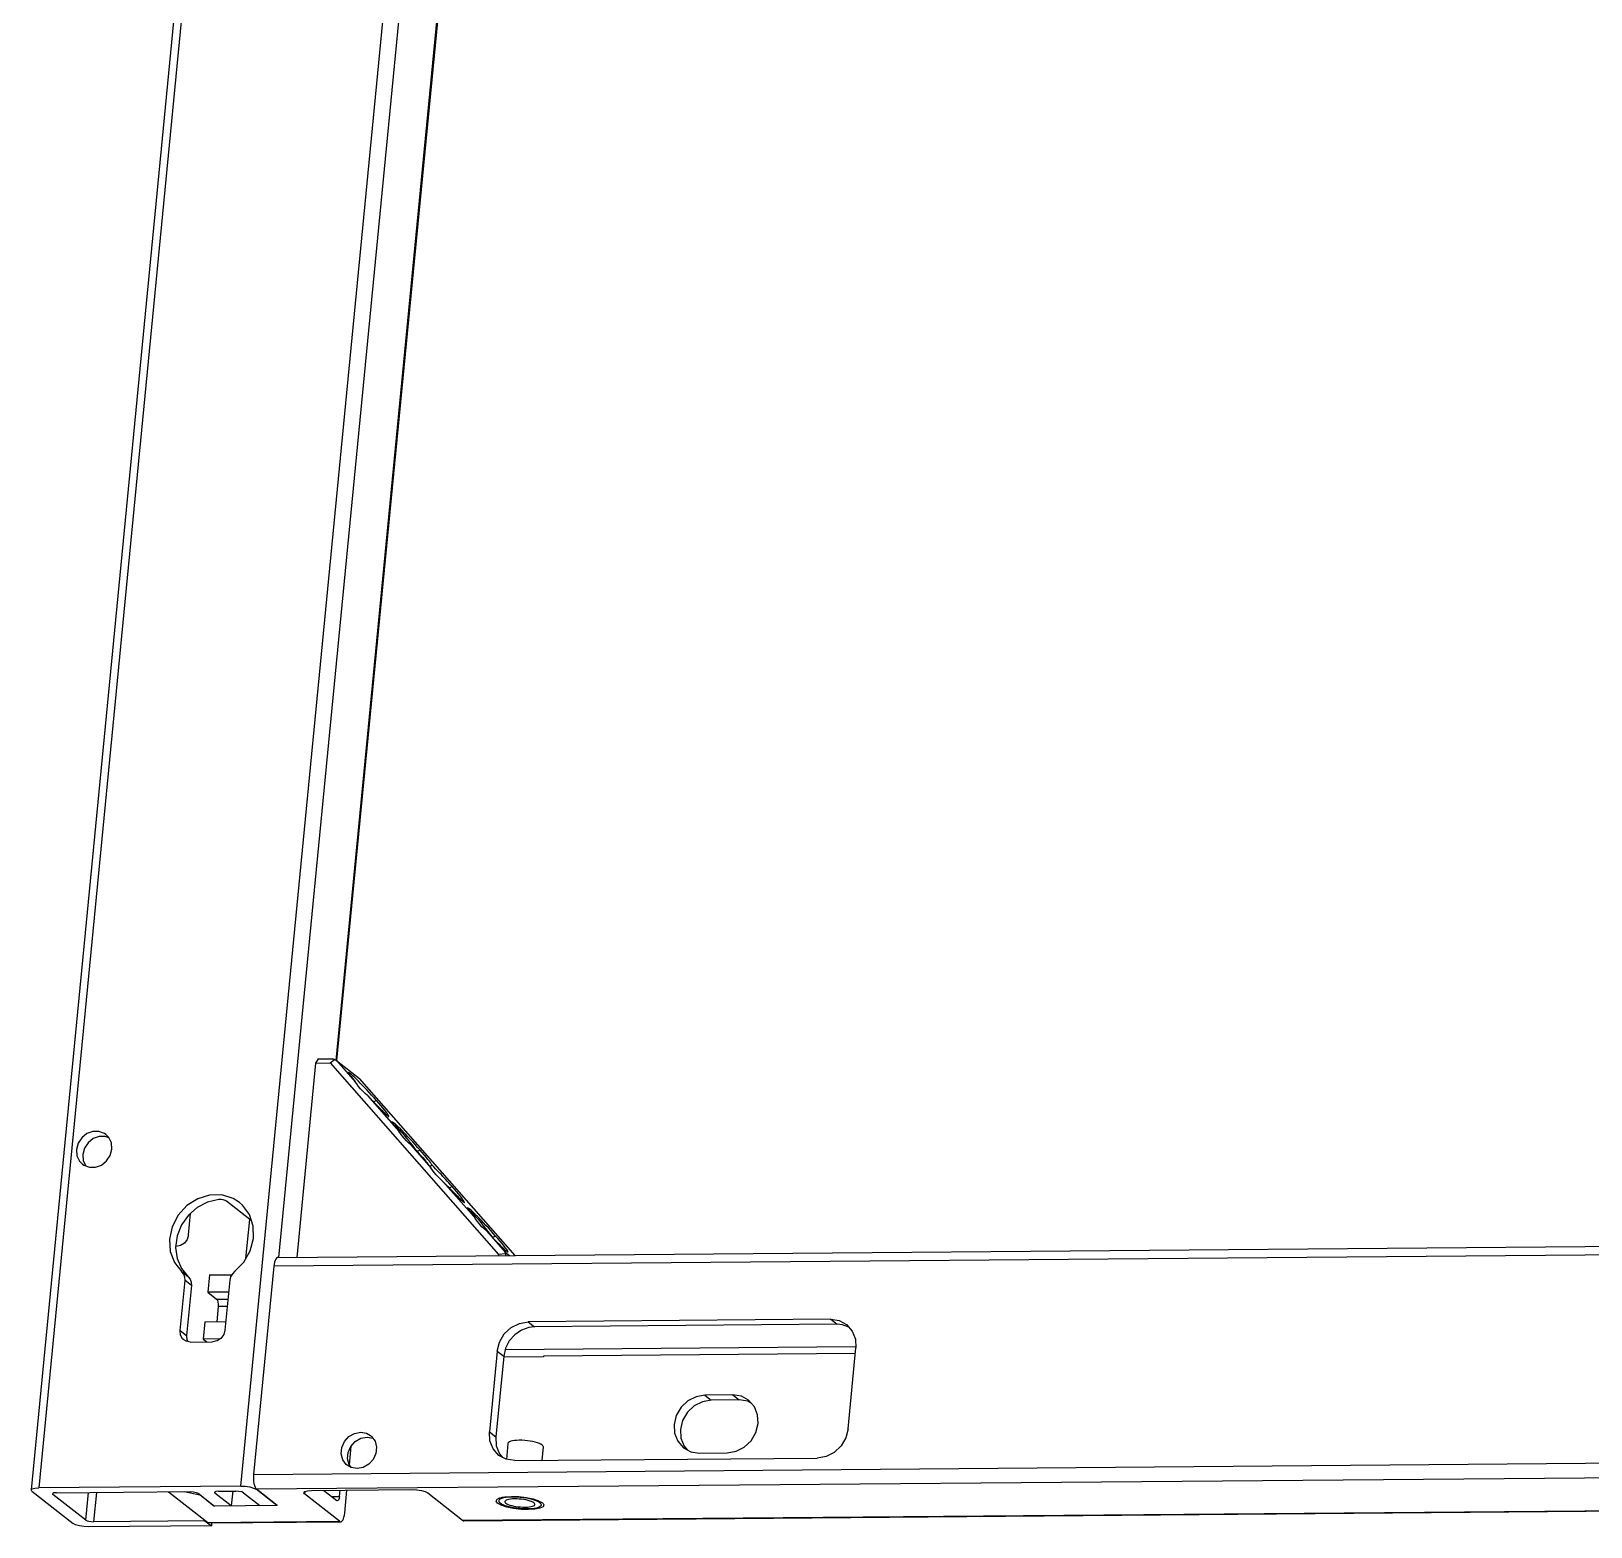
# Model space of a CAD drawing. Header units: millimetres. Extents: x -3132 to 28633, y 682 to 5849.
# Drawn here: x 11570.3 to 11777.7, y 2377.2 to 2576.1 of the extents above; entities that cross this region are included whole.
import ezdxf

# ---------------------------------------------------------------- set-up
doc = ezdxf.new("R2010")
doc.units = ezdxf.units.MM
doc.layers.add('02___PRT_ALL_AXES', color=7, linetype='Continuous')

msp = doc.modelspace()

# ---------------------------------------------------------------- linework, layer by layer
at = {"color": 7, "linetype": 'Continuous'}
for p, q in [((11607.376, 2764.284), (11570.299, 2382.131)), ((11608.407, 2764.571), (11571.33, 2382.418)), ((11598.158, 2382.645), (11635.235, 2764.798)), ((11634.311, 2733.686), (11603.2, 2413.026)), ((11610.857, 2439.238), (11636.295, 2701.432)), ((11636.35, 2701.389), (11610.915, 2439.232)), ((11608.486, 2439.436), (11608.13, 2438.888)), ((11608.486, 2439.436), (11610.413, 2439.453)), ((11610.057, 2438.904), (11610.624, 2439.375)), ((11610.624, 2439.375), (11610.413, 2439.453)), ((11610.624, 2439.375), (11610.918, 2439.232)), ((11610.918, 2439.232), (11613.983, 2436.826)), ((11610.918, 2439.232), (11613.395, 2436.415)), ((11608.13, 2438.888), (11605.624, 2413.057)), ((11608.13, 2438.888), (11610.057, 2438.904)), ((11610.057, 2438.904), (11632.466, 2413.422)), ((11634.669, 2413.303), (11613.983, 2436.826)), ((11615.004, 2434.585), (11619.181, 2429.836)), ((11615.794, 2433.747), (11616.224, 2433.911)), ((11580.637, 2428.969), (11580.157, 2429.151)), ((11576.327, 2427.405), (11576.388, 2426.578)), ((11620.79, 2428.005), (11623.454, 2424.976)), ((11621.579, 2427.168), (11622.01, 2427.332)), ((11621.579, 2427.168), (11621.612, 2427.123)), ((11576.388, 2426.578), (11576.725, 2425.853)), ((11576.725, 2425.853), (11577.117, 2425.444)), ((11577.171, 2426.743), (11577.232, 2425.916)), ((11577.232, 2425.916), (11577.556, 2425.219)), ((11625.26, 2423.607), (11625.055, 2423.829)), ((11625.064, 2423.146), (11629.24, 2418.397)), ((11625.428, 2423.425), (11625.26, 2423.607)), ((11625.626, 2423.208), (11625.428, 2423.425)), ((11625.853, 2422.956), (11625.626, 2423.208)), ((11626.071, 2422.712), (11625.853, 2422.956)), ((11626.255, 2422.504), (11626.071, 2422.712)), ((11625.853, 2422.308), (11626.284, 2422.471)), ((11626.275, 2422.481), (11626.255, 2422.504)), ((11626.284, 2422.471), (11626.275, 2422.481)), ((11591.22, 2416.043), (11591.498, 2418.91)), ((11599.361, 2418.099), (11596.268, 2420.527)), ((11598.857, 2412.913), (11599.361, 2418.099)), ((11599.545, 2418.069), (11599.361, 2418.099)), ((11630.849, 2416.567), (11633.327, 2413.75)), ((11589.526, 2414.492), (11589.58, 2414.492)), ((11913.172, 2414.506), (11602.558, 2411.877)), ((11603.107, 2413.036), (11913.721, 2415.664)), ((11631.639, 2415.729), (11632.069, 2415.892)), ((11631.671, 2415.685), (11631.639, 2415.729)), ((11632.466, 2413.422), (11632.452, 2413.284)), ((11633.368, 2413.511), (11632.466, 2413.422)), ((11633.327, 2413.75), (11633.904, 2413.296)), ((11633.368, 2413.511), (11633.327, 2413.75)), ((11633.458, 2413.292), (11633.368, 2413.511)), ((11591.166, 2410.485), (11590.322, 2411.147)), ((11594.013, 2410.72), (11593.789, 2408.413)), ((11594.013, 2410.72), (11596.985, 2410.745)), ((11602.558, 2411.877), (11599.872, 2384.196)), ((11590.112, 2403.321), (11590.756, 2409.96)), ((11591.599, 2409.298), (11590.756, 2409.96)), ((11591.599, 2409.298), (11590.955, 2402.658)), ((11596.565, 2408.436), (11593.789, 2408.413)), ((11593.789, 2408.413), (11594.956, 2407.497)), ((11596.718, 2410.01), (11596.073, 2403.371)), ((11594.956, 2407.497), (11596.475, 2407.51)), ((11595.162, 2406.507), (11594.968, 2404.505)), ((11596.379, 2406.518), (11595.162, 2406.507)), ((11593.408, 2404.492), (11593.184, 2402.185)), ((11593.408, 2404.492), (11596.184, 2404.515)), ((11676.634, 2404.821), (11636.391, 2404.481)), ((11636.391, 2404.481), (11637.236, 2403.817)), ((11677.479, 2404.158), (11637.236, 2403.817)), ((11676.634, 2404.821), (11677.479, 2404.158)), ((11679.025, 2403.791), (11678.211, 2404.088)), ((11590.112, 2403.321), (11590.955, 2402.658)), ((11595.415, 2402.204), (11593.184, 2402.185)), ((11593.184, 2402.185), (11593.657, 2401.814)), ((11591.453, 2401.795), (11594.434, 2401.821)), ((11632.292, 2400.604), (11631.247, 2389.839)), ((11633.135, 2399.942), (11632.091, 2389.177)), ((11632.292, 2400.604), (11633.135, 2399.942)), ((11638.421, 2399.847), (11633.136, 2399.802)), ((11633.332, 2400.795), (11679.985, 2401.19)), ((11638.429, 2399.924), (11638.421, 2399.847)), ((11679.916, 2400.275), (11638.429, 2399.924)), ((11678.942, 2390.243), (11679.987, 2401.008)), ((11663.617, 2394.759), (11659.891, 2394.728)), ((11659.891, 2394.728), (11660.734, 2394.065)), ((11664.461, 2394.097), (11660.734, 2394.065)), ((11663.617, 2394.759), (11664.461, 2394.097)), ((11665.594, 2393.919), (11664.461, 2394.097)), ((11666.066, 2393.664), (11665.594, 2393.919)), ((11631.247, 2389.839), (11632.091, 2389.177)), ((11631.314, 2388.653), (11631.247, 2389.839)), ((11612.614, 2385.443), (11612.86, 2387.974)), ((11614.961, 2389.148), (11615.749, 2389.009)), ((11657.128, 2387.936), (11657.539, 2387.472)), ((11599.872, 2384.196), (11910.487, 2386.825)), ((11612.857, 2385.106), (11612.578, 2385.494)), ((11632.583, 2386.924), (11632.995, 2386.46)), ((11634.6, 2386.026), (11674.843, 2386.367)), ((11659.145, 2387.038), (11662.871, 2387.07)), ((11910.9, 2384.846), (11600.285, 2382.217)), ((11570.401, 2381.964), (11570.299, 2382.131)), ((11570.401, 2381.964), (11575.884, 2377.659)), ((11598.158, 2382.645), (11571.33, 2382.418)), ((11573.148, 2381.623), (11573.199, 2381.541)), ((11573.199, 2381.541), (11573.207, 2381.618)), ((11577.558, 2378.12), (11573.199, 2381.541)), ((11573.664, 2381.768), (11591.475, 2381.919)), ((11577.558, 2378.12), (11577.915, 2381.804)), ((11578.963, 2381.813), (11578.584, 2377.905)), ((11588.568, 2381.894), (11593.77, 2377.811)), ((11590.655, 2381.912), (11592.708, 2381.483)), ((11592.501, 2381.705), (11594.68, 2379.994)), ((11592.708, 2381.483), (11592.713, 2381.538)), ((11594.606, 2379.993), (11592.708, 2381.483)), ((11594.686, 2381.806), (11594.737, 2381.723)), ((11594.744, 2381.8), (11594.737, 2381.723)), ((11596.916, 2380.013), (11594.737, 2381.723)), ((11595.201, 2381.95), (11597.511, 2381.97)), ((11597.11, 2382.009), (11596.916, 2380.013)), ((11598.537, 2381.756), (11600.717, 2380.045)), ((11600.218, 2382.29), (11600.211, 2382.216)), ((11602.952, 2380.064), (11600.211, 2382.216)), ((11603.027, 2380.064), (11600.285, 2382.217)), ((11606.644, 2381.601), (11606.542, 2381.768)), ((11606.673, 2381.907), (11606.644, 2381.601)), ((11611.283, 2377.959), (11606.644, 2381.601)), ((11607.572, 2382.055), (11620.986, 2382.169)), ((11609.21, 2382.069), (11610.944, 2380.707)), ((11610.257, 2381.247), (11611.3, 2381.255)), ((11611.3, 2381.255), (11611.381, 2382.087)), ((11611.994, 2379.055), (11612.289, 2382.095)), ((11623.039, 2381.74), (11627.678, 2378.098)), ((11632.638, 2381.093), (11633.309, 2381.225)), ((11603.027, 2380.064), (11594.606, 2379.993)), ((11594.606, 2379.993), (11594.611, 2380.048)), ((11602.958, 2380.119), (11602.952, 2380.064)), ((11611.025, 2380.676), (11610.944, 2380.707)), ((11627.678, 2378.098), (11894.473, 2380.356)), ((11627.841, 2378.036), (11894.635, 2380.294)), ((11632.254, 2380.914), (11632.638, 2381.093)), ((11632.812, 2380.097), (11632.319, 2380.368)), ((11637.05, 2380.933), (11637.787, 2380.69)), ((11637.787, 2380.69), (11638.281, 2380.419)), ((11638.281, 2380.419), (11638.388, 2380.318)), ((11594.258, 2377.369), (11577.937, 2377.231)), ((11593.414, 2378.031), (11578.584, 2377.905)), ((11593.414, 2378.031), (11593.42, 2378.086)), ((11593.414, 2378.031), (11594.258, 2377.369)), ((11593.77, 2377.811), (11611.283, 2377.959)), ((11593.933, 2377.749), (11611.446, 2377.897)), ((11594.296, 2377.76), (11594.258, 2377.369))]:
    msp.add_line(p, q, dxfattribs=at)
for points in [[(11612.495, 2437.656), (11612.493, 2437.646), (11612.504, 2437.603), (11612.539, 2437.534), (11612.6, 2437.435), (11612.691, 2437.303), (11612.815, 2437.136), (11612.973, 2436.932), (11613.166, 2436.692), (11613.395, 2436.415)], [(11616.224, 2433.911), (11615.91, 2434.265), (11615.576, 2434.636), (11615.254, 2434.989), (11614.936, 2435.333), (11614.625, 2435.663), (11614.337, 2435.966), (11614.072, 2436.241), (11613.83, 2436.488), (11613.609, 2436.709), (11613.413, 2436.902), (11613.238, 2437.071), (11613.083, 2437.216), (11612.948, 2437.34), (11612.831, 2437.443), (11612.731, 2437.526), (11612.649, 2437.59), (11612.583, 2437.635), (11612.534, 2437.66), (11612.504, 2437.664), (11612.495, 2437.656)], [(11614.114, 2435.467), (11613.834, 2435.797), (11613.595, 2436.113), (11613.395, 2436.415)], [(11615.004, 2434.585), (11614.704, 2434.862), (11614.406, 2435.155), (11614.114, 2435.467)], [(11615.004, 2434.585), (11615.329, 2434.233), (11615.64, 2433.9), (11615.934, 2433.589), (11616.208, 2433.304), (11616.459, 2433.047), (11616.687, 2432.817), (11616.891, 2432.615), (11617.073, 2432.438), (11617.234, 2432.285), (11617.376, 2432.154), (11617.499, 2432.045), (11617.604, 2431.955), (11617.692, 2431.885), (11617.764, 2431.833), (11617.819, 2431.801), (11617.824, 2431.799)], [(11615.687, 2433.85), (11616.123, 2433.427), (11616.427, 2433.128), (11616.698, 2432.859), (11616.93, 2432.625), (11617.122, 2432.429), (11617.276, 2432.268), (11617.393, 2432.141), (11617.405, 2432.128)], [(11617.824, 2431.799), (11617.855, 2431.79), (11617.873, 2431.8), (11617.87, 2431.834), (11617.844, 2431.894), (11617.791, 2431.983), (11617.711, 2432.103), (11617.599, 2432.257), (11617.453, 2432.448), (11617.27, 2432.679), (11617.054, 2432.942), (11616.807, 2433.236), (11616.523, 2433.568), (11616.224, 2433.911)], [(11622.01, 2427.332), (11621.695, 2427.686), (11621.362, 2428.057), (11621.039, 2428.41), (11620.721, 2428.754), (11620.411, 2429.084), (11620.122, 2429.387), (11619.858, 2429.661), (11619.615, 2429.909), (11619.395, 2430.13), (11619.198, 2430.323), (11619.023, 2430.492), (11618.869, 2430.637), (11618.734, 2430.761), (11618.617, 2430.864), (11618.517, 2430.947), (11618.434, 2431.011), (11618.368, 2431.055), (11618.32, 2431.08), (11618.289, 2431.085), (11618.279, 2431.067), (11618.284, 2431.038)], [(11618.284, 2431.038), (11618.29, 2431.024), (11618.324, 2430.955), (11618.386, 2430.856)], [(11580.232, 2429.406), (11580.052, 2429.532), (11579.314, 2429.814), (11578.498, 2429.807), (11577.704, 2429.512), (11577.027, 2428.967), (11576.549, 2428.235), (11576.327, 2427.405)], [(11580.157, 2429.151), (11579.342, 2429.144), (11578.548, 2428.85), (11577.871, 2428.304), (11577.393, 2427.572), (11577.171, 2426.743)], [(11581.022, 2427.445), (11580.961, 2428.272), (11580.624, 2428.997), (11580.232, 2429.406)], [(11618.386, 2430.856), (11618.477, 2430.724), (11618.601, 2430.557), (11618.759, 2430.353), (11618.952, 2430.113), (11619.181, 2429.836)], [(11618.438, 2430.78), (11618.455, 2430.775), (11618.507, 2430.746), (11618.572, 2430.698), (11618.651, 2430.632), (11618.743, 2430.548), (11618.851, 2430.444), (11618.975, 2430.319), (11619.117, 2430.17), (11619.278, 2429.995), (11619.46, 2429.792), (11619.665, 2429.558), (11619.893, 2429.291), (11620.144, 2428.992), (11620.414, 2428.663), (11620.699, 2428.308)], [(11619.899, 2428.888), (11619.631, 2429.213), (11619.393, 2429.53), (11619.181, 2429.836)], [(11620.79, 2428.005), (11620.489, 2428.273), (11620.192, 2428.567), (11619.899, 2428.888)], [(11577.117, 2425.444), (11577.297, 2425.317), (11578.036, 2425.036), (11578.851, 2425.043), (11579.645, 2425.337), (11580.322, 2425.883), (11580.8, 2426.615), (11581.022, 2427.445)], [(11620.699, 2428.308), (11620.991, 2427.938), (11621.289, 2427.554), (11621.579, 2427.168)], [(11620.79, 2428.005), (11621.091, 2427.679), (11621.381, 2427.367), (11621.659, 2427.074), (11621.918, 2426.804), (11622.157, 2426.557), (11622.377, 2426.334), (11622.578, 2426.133)], [(11623.635, 2425.303), (11623.586, 2425.389), (11623.508, 2425.507), (11623.398, 2425.66), (11623.253, 2425.851), (11623.07, 2426.082), (11622.852, 2426.347), (11622.603, 2426.645), (11622.314, 2426.983), (11622.01, 2427.332)], [(11622.578, 2426.133), (11622.621, 2426.056), (11622.689, 2425.952), (11622.783, 2425.82), (11622.905, 2425.657), (11623.058, 2425.461), (11623.241, 2425.234), (11623.454, 2424.976)], [(11623.635, 2425.303), (11623.397, 2425.19), (11623.31, 2425.15)], [(11624.173, 2424.028), (11623.893, 2424.358), (11623.654, 2424.675), (11623.454, 2424.976)], [(11625.055, 2423.829), (11624.936, 2423.957), (11624.802, 2424.1), (11624.653, 2424.258), (11624.486, 2424.433), (11624.298, 2424.63), (11624.085, 2424.85), (11623.855, 2425.084), (11623.635, 2425.303)], [(11625.064, 2423.146), (11624.763, 2423.422), (11624.465, 2423.716), (11624.173, 2424.028)], [(11625.064, 2423.146), (11625.388, 2422.794), (11625.699, 2422.461), (11625.994, 2422.15), (11626.268, 2421.865), (11626.519, 2421.608), (11626.746, 2421.378), (11626.951, 2421.175), (11627.133, 2420.998), (11627.294, 2420.845), (11627.435, 2420.715), (11627.558, 2420.605), (11627.664, 2420.516), (11627.752, 2420.445), (11627.824, 2420.394), (11627.878, 2420.362), (11627.884, 2420.36)], [(11595.646, 2421.362), (11594.033, 2421.348), (11592.442, 2420.86), (11591.004, 2419.938), (11589.839, 2418.66), (11589.045, 2417.131), (11588.686, 2415.479), (11588.793, 2413.841), (11589.357, 2412.354), (11590.322, 2411.147)], [(11595.24, 2420.731), (11593.768, 2420.398), (11592.391, 2419.689), (11591.205, 2418.654), (11590.292, 2417.364), (11589.714, 2415.909), (11589.513, 2414.39), (11589.701, 2412.912), (11590.267, 2411.578), (11591.166, 2410.485)], [(11596.268, 2420.527), (11596.105, 2420.613), (11595.852, 2420.688), (11595.548, 2420.733), (11595.24, 2420.731)], [(11597.99, 2420.369), (11597.146, 2420.9), (11595.646, 2421.362)], [(11625.744, 2422.414), (11626.183, 2421.988), (11626.486, 2421.689), (11626.757, 2421.42), (11626.99, 2421.186), (11627.182, 2420.989), (11627.336, 2420.829), (11627.453, 2420.702), (11627.465, 2420.689)], [(11627.884, 2420.36), (11627.915, 2420.351), (11627.932, 2420.361), (11627.929, 2420.395), (11627.903, 2420.455), (11627.851, 2420.543), (11627.77, 2420.664), (11627.658, 2420.818), (11627.512, 2421.009), (11627.329, 2421.239), (11627.114, 2421.503), (11626.867, 2421.797), (11626.582, 2422.129), (11626.284, 2422.471)], [(11597.382, 2411.207), (11598.584, 2412.432), (11599.437, 2413.931), (11599.862, 2415.573), (11599.824, 2417.222), (11599.325, 2418.74), (11598.407, 2420.001), (11597.99, 2420.369)], [(11632.069, 2415.892), (11631.755, 2416.247), (11631.421, 2416.618), (11631.099, 2416.971), (11630.781, 2417.315), (11630.471, 2417.645), (11630.182, 2417.948), (11629.917, 2418.222), (11629.675, 2418.47), (11629.455, 2418.69), (11629.258, 2418.884), (11629.083, 2419.053), (11628.928, 2419.198), (11628.793, 2419.321), (11628.676, 2419.424), (11628.577, 2419.508), (11628.494, 2419.572), (11628.428, 2419.616), (11628.379, 2419.641), (11628.349, 2419.646), (11628.338, 2419.628), (11628.344, 2419.599)], [(11628.344, 2419.599), (11628.349, 2419.585), (11628.384, 2419.516), (11628.445, 2419.417)], [(11628.445, 2419.417), (11628.537, 2419.285), (11628.66, 2419.118), (11628.818, 2418.914), (11629.011, 2418.674), (11629.24, 2418.397)], [(11628.498, 2419.341), (11628.514, 2419.336), (11628.566, 2419.307), (11628.631, 2419.259), (11628.71, 2419.193), (11628.803, 2419.109), (11628.911, 2419.005), (11629.035, 2418.88), (11629.176, 2418.731), (11629.338, 2418.556), (11629.52, 2418.353), (11629.724, 2418.119), (11629.953, 2417.852), (11630.204, 2417.553), (11630.474, 2417.224), (11630.759, 2416.868)], [(11629.959, 2417.449), (11629.691, 2417.774), (11629.453, 2418.09), (11629.24, 2418.397)], [(11630.849, 2416.567), (11630.545, 2416.837), (11630.247, 2417.132), (11629.959, 2417.449)], [(11630.759, 2416.868), (11631.05, 2416.499), (11631.348, 2416.114), (11631.639, 2415.729)], [(11630.849, 2416.567), (11631.174, 2416.215), (11631.485, 2415.882), (11631.78, 2415.571), (11632.053, 2415.286), (11632.304, 2415.028), (11632.532, 2414.799), (11632.736, 2414.596), (11632.919, 2414.419), (11633.08, 2414.266), (11633.221, 2414.136), (11633.344, 2414.026), (11633.449, 2413.937), (11633.538, 2413.866), (11633.609, 2413.815), (11633.664, 2413.783), (11633.7, 2413.772), (11633.709, 2413.773)], [(11591.22, 2416.043), (11591.049, 2415.453), (11590.678, 2414.952), (11590.162, 2414.614), (11589.58, 2414.492)], [(11633.709, 2413.773), (11633.718, 2413.782), (11633.715, 2413.815), (11633.689, 2413.875), (11633.637, 2413.964), (11633.556, 2414.084), (11633.444, 2414.239), (11633.298, 2414.43), (11633.115, 2414.66), (11632.899, 2414.924), (11632.652, 2415.218), (11632.368, 2415.55), (11632.069, 2415.892)], [(11603.107, 2413.036), (11603.043, 2413.025), (11602.932, 2412.96), (11602.828, 2412.835), (11602.736, 2412.657), (11602.658, 2412.432), (11602.598, 2412.169), (11602.558, 2411.877)], [(11590.756, 2409.96), (11590.735, 2410.407), (11590.586, 2410.815), (11590.322, 2411.147)], [(11591.166, 2410.485), (11591.429, 2410.153), (11591.578, 2409.745), (11591.599, 2409.298)], [(11597.382, 2411.207), (11597.054, 2410.87), (11596.826, 2410.459), (11596.718, 2410.01)], [(11594.956, 2407.497), (11595.058, 2407.354), (11595.133, 2407.116), (11595.169, 2406.819), (11595.162, 2406.507)], [(11632.292, 2400.604), (11632.589, 2401.794), (11633.223, 2402.87), (11634.129, 2403.728), (11635.221, 2404.283), (11636.391, 2404.481)], [(11676.634, 2404.821), (11677.767, 2404.643), (11678.73, 2404.123)], [(11678.211, 2404.088), (11677.863, 2404.141), (11677.479, 2404.158)], [(11678.73, 2404.123), (11679.494, 2403.262), (11679.92, 2402.195), (11679.987, 2401.008)], [(11590.614, 2402.074), (11590.443, 2402.237), (11590.168, 2402.733), (11590.112, 2403.321)], [(11591.453, 2401.795), (11590.894, 2401.908), (11590.614, 2402.074)], [(11590.955, 2402.658), (11591.011, 2402.071), (11591.128, 2401.861)], [(11596.073, 2403.371), (11595.903, 2402.782), (11595.531, 2402.28), (11595.016, 2401.942), (11594.434, 2401.821)], [(11636.485, 2403.735), (11635.495, 2403.382), (11634.603, 2402.773), (11633.878, 2401.954), (11633.377, 2400.988), (11633.135, 2399.942)], [(11637.236, 2403.817), (11636.846, 2403.794), (11636.485, 2403.735)], [(11659.891, 2394.728), (11658.721, 2394.53), (11657.629, 2393.975), (11656.723, 2393.117), (11656.089, 2392.041), (11655.792, 2390.851), (11655.859, 2389.665), (11656.284, 2388.598), (11657.048, 2387.736)], [(11660.734, 2394.065), (11659.565, 2393.868), (11658.473, 2393.313), (11657.566, 2392.455), (11656.933, 2391.379), (11656.635, 2390.189), (11656.702, 2389.003), (11657.128, 2387.936)], [(11662.871, 2387.07), (11664.041, 2387.268), (11665.133, 2387.823), (11666.039, 2388.68), (11666.673, 2389.757), (11666.97, 2390.946), (11666.903, 2392.133), (11666.478, 2393.2), (11665.714, 2394.061)], [(11665.714, 2394.061), (11664.75, 2394.581), (11663.617, 2394.759)], [(11612.328, 2385.405), (11612.191, 2385.522), (11611.734, 2386.156), (11611.53, 2386.952), (11611.611, 2387.784), (11611.97, 2388.585), (11612.551, 2389.228), (11613.302, 2389.657), (11614.118, 2389.81)], [(11614.118, 2389.81), (11614.905, 2389.671), (11615.438, 2389.371)], [(11678.942, 2390.243), (11678.645, 2389.054), (11678.011, 2387.977), (11677.105, 2387.12), (11676.013, 2386.565), (11674.843, 2386.367)], [(11612.578, 2385.494), (11612.374, 2386.29), (11612.454, 2387.122), (11612.813, 2387.923), (11613.395, 2388.566), (11614.146, 2388.995), (11614.961, 2389.148)], [(11615.438, 2389.371), (11615.574, 2389.253), (11616.032, 2388.619), (11616.236, 2387.823), (11616.155, 2386.991), (11615.796, 2386.19), (11615.215, 2385.547), (11614.464, 2385.118), (11613.648, 2384.966)], [(11632.504, 2386.724), (11631.74, 2387.586), (11631.314, 2388.653)], [(11632.091, 2389.177), (11632.158, 2387.991), (11632.583, 2386.924)], [(11657.048, 2387.736), (11658.012, 2387.217), (11659.145, 2387.038)], [(11613.648, 2384.966), (11612.861, 2385.104), (11612.328, 2385.405)], [(11634.6, 2386.026), (11633.467, 2386.205), (11632.504, 2386.724)], [(11599.872, 2384.196), (11599.854, 2383.887), (11599.858, 2383.574), (11599.884, 2383.267), (11599.931, 2382.979), (11599.998, 2382.721), (11600.082, 2382.503), (11600.179, 2382.332), (11600.285, 2382.217)], [(11570.299, 2382.131), (11570.44, 2382.28), (11570.801, 2382.379), (11571.33, 2382.418)], [(11573.664, 2381.768), (11573.329, 2381.735), (11573.159, 2381.652), (11573.148, 2381.623)], [(11591.475, 2381.919), (11591.885, 2381.893), (11592.261, 2381.814), (11592.501, 2381.705)], [(11595.201, 2381.95), (11594.866, 2381.918), (11594.696, 2381.835), (11594.686, 2381.806)], [(11598.537, 2381.756), (11598.297, 2381.865), (11597.921, 2381.944), (11597.511, 2381.97)], [(11598.158, 2382.645), (11598.772, 2382.616), (11599.377, 2382.524), (11599.882, 2382.384), (11600.211, 2382.216)], [(11606.542, 2381.768), (11606.683, 2381.917), (11607.044, 2382.017), (11607.572, 2382.055)], [(11611.3, 2381.255), (11611.25, 2380.978), (11611.165, 2380.776), (11611.058, 2380.681), (11611.025, 2380.676)], [(11620.986, 2382.169), (11621.599, 2382.14), (11622.205, 2382.048), (11622.71, 2381.908), (11623.039, 2381.74)], [(11633.309, 2381.225), (11634.175, 2381.276), (11635.151, 2381.241), (11636.142, 2381.123), (11637.05, 2380.933)], [(11632.319, 2380.368), (11632.117, 2380.642), (11632.254, 2380.914)], [(11638.372, 2379.895), (11637.962, 2379.694), (11637.29, 2379.561), (11636.424, 2379.511), (11635.448, 2379.546), (11634.458, 2379.664), (11633.549, 2379.854), (11632.812, 2380.097)], [(11637.163, 2380.409), (11637.03, 2380.495), (11636.854, 2380.579), (11636.641, 2380.658), (11636.394, 2380.731), (11636.12, 2380.795), (11635.826, 2380.849), (11635.519, 2380.892), (11635.207, 2380.923), (11634.897, 2380.941), (11634.597, 2380.945), (11634.314, 2380.936), (11634.055, 2380.913), (11633.828, 2380.878), (11633.636, 2380.831), (11633.485, 2380.772), (11633.379, 2380.705), (11633.321, 2380.63), (11633.309, 2380.587)], [(11633.309, 2380.587), (11633.311, 2380.549), (11633.35, 2380.464), (11633.437, 2380.378)], [(11633.437, 2380.378), (11633.57, 2380.292), (11633.745, 2380.208), (11633.959, 2380.129), (11634.206, 2380.056), (11634.479, 2379.992), (11634.773, 2379.938), (11635.08, 2379.895), (11635.393, 2379.864), (11635.703, 2379.846), (11636.003, 2379.842), (11636.285, 2379.851), (11636.544, 2379.873), (11636.772, 2379.909), (11636.964, 2379.956), (11637.114, 2380.014), (11637.22, 2380.082), (11637.279, 2380.157), (11637.29, 2380.2)], [(11637.29, 2380.2), (11637.289, 2380.238), (11637.25, 2380.323), (11637.163, 2380.409)], [(11638.388, 2380.318), (11638.482, 2380.145), (11638.372, 2379.895)], [(11577.937, 2377.231), (11577.323, 2377.259), (11576.718, 2377.351), (11576.214, 2377.491), (11575.884, 2377.659)], [(11577.558, 2378.12), (11577.722, 2378.036), (11577.974, 2377.966), (11578.277, 2377.92), (11578.584, 2377.905)], [(11593.77, 2377.811), (11593.882, 2377.754), (11593.933, 2377.749)], [(11611.283, 2377.959), (11611.396, 2377.902), (11611.446, 2377.897)], [(11611.446, 2377.897), (11611.51, 2377.907), (11611.621, 2377.973), (11611.724, 2378.097), (11611.817, 2378.275), (11611.895, 2378.501), (11611.955, 2378.764), (11611.994, 2379.055)], [(11627.678, 2378.098), (11627.791, 2378.041), (11627.841, 2378.036)]]:
    msp.add_lwpolyline(points, dxfattribs=at)
at = {"layer": '02___PRT_ALL_AXES', "color": 7, "linetype": 'Continuous'}
for p, q in [((11633.697, 2388.311), (11633.492, 2386.201)), ((11638.395, 2387.855), (11638.22, 2386.057)), ((11633.002, 2381.165), (11632.596, 2380.855)), ((11637.692, 2380.722), (11638.041, 2380.327)), ((11637.702, 2380.718), (11637.702, 2380.711)), ((11637.945, 2380.416), (11638.041, 2380.327))]:
    msp.add_line(p, q, dxfattribs=at)
for points in [[(11638.244, 2388.101), (11638.087, 2388.203), (11637.88, 2388.302), (11637.628, 2388.395), (11637.337, 2388.48), (11637.014, 2388.556), (11636.667, 2388.62), (11636.305, 2388.671), (11635.936, 2388.708), (11635.57, 2388.729), (11635.216, 2388.734), (11634.883, 2388.723), (11634.578, 2388.696), (11634.309, 2388.654), (11634.083, 2388.598), (11633.905, 2388.53), (11633.78, 2388.45), (11633.71, 2388.362), (11633.697, 2388.311)], [(11638.244, 2388.101), (11638.347, 2387.999), (11638.393, 2387.899), (11638.395, 2387.855)], [(11637.534, 2380.646), (11637.25, 2380.754), (11636.923, 2380.853), (11636.56, 2380.943), (11636.169, 2381.02), (11635.758, 2381.083), (11635.337, 2381.131), (11634.915, 2381.162), (11634.502, 2381.177), (11634.107, 2381.173), (11633.738, 2381.152), (11633.404, 2381.115), (11633.113, 2381.061), (11632.87, 2380.992), (11632.681, 2380.91), (11632.596, 2380.855)], [(11632.596, 2380.855), (11632.552, 2380.816), (11632.483, 2380.713), (11632.477, 2380.603), (11632.535, 2380.488), (11632.654, 2380.371)], [(11638.041, 2380.327), (11638.065, 2380.299), (11638.122, 2380.184), (11638.116, 2380.074), (11638.048, 2379.971), (11637.918, 2379.877), (11637.73, 2379.795), (11637.487, 2379.726), (11637.195, 2379.672), (11636.862, 2379.634), (11636.493, 2379.614), (11636.097, 2379.61), (11635.684, 2379.624), (11635.262, 2379.656), (11634.841, 2379.704), (11634.431, 2379.767), (11634.039, 2379.844), (11633.676, 2379.934), (11633.349, 2380.033), (11633.066, 2380.141), (11632.832, 2380.254), (11632.654, 2380.371)], [(11637.945, 2380.416), (11637.767, 2380.532), (11637.534, 2380.646)]]:
    msp.add_lwpolyline(points, dxfattribs=at)

doc.saveas('drawing.dxf')
